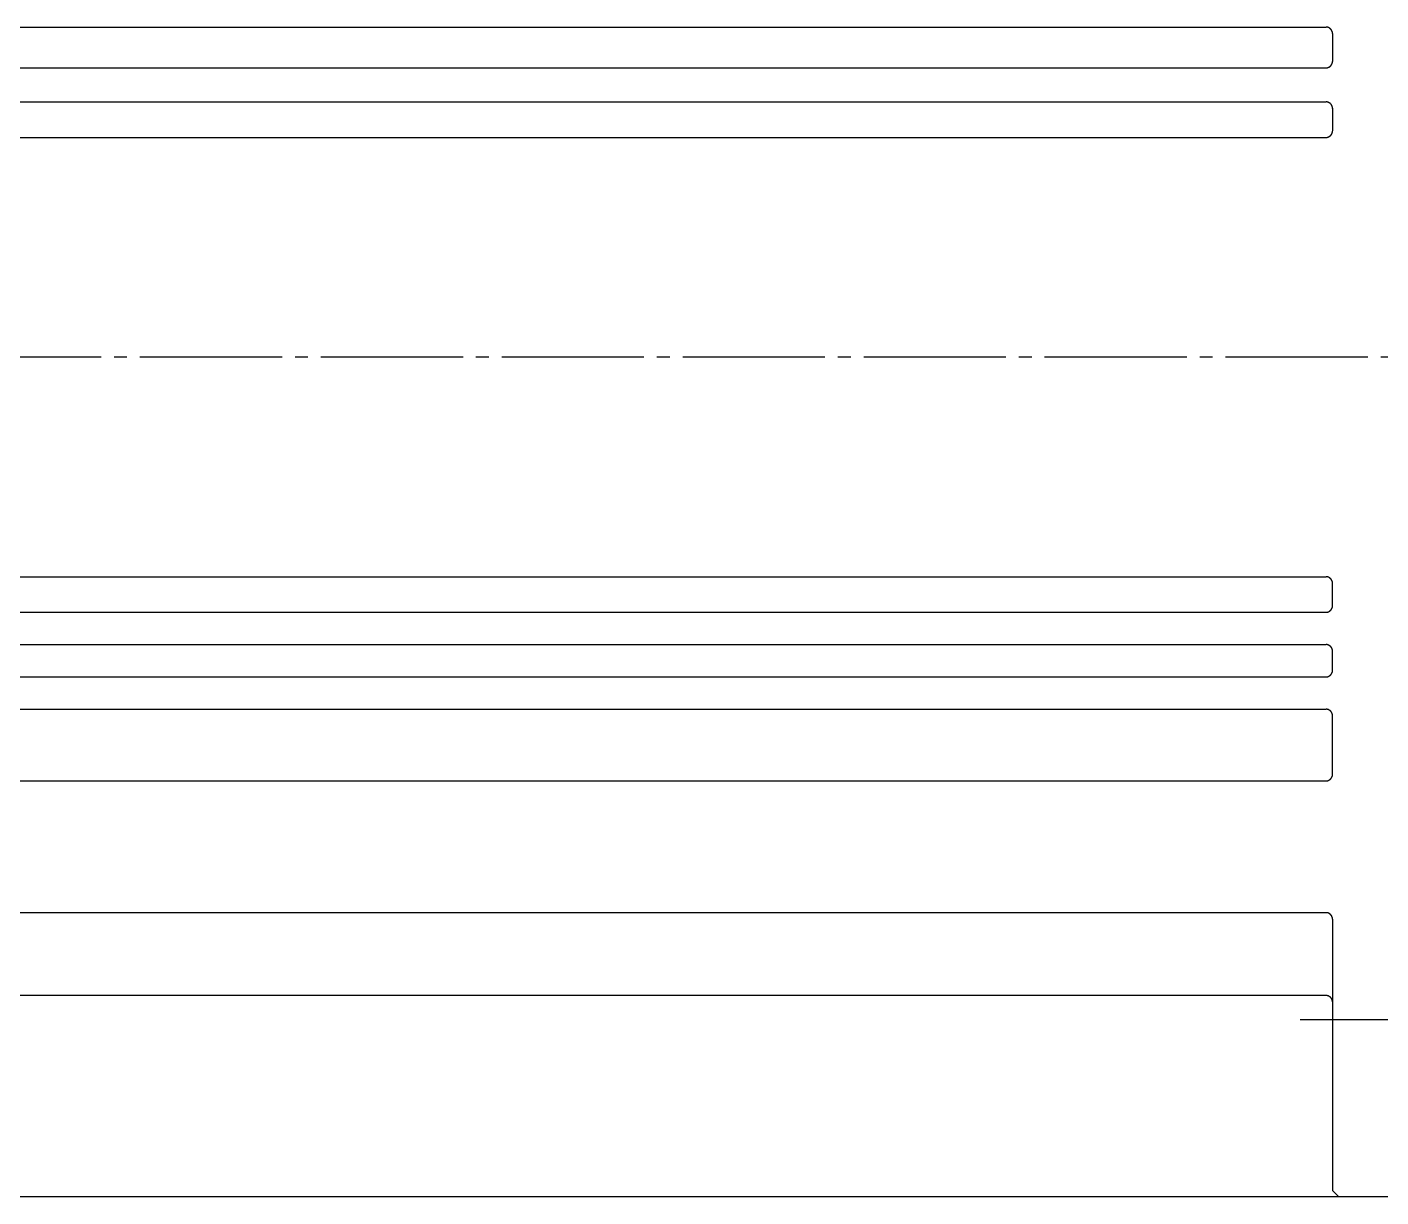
# Model space of a CAD drawing. Extents: x 0 to 661, y 0 to 384.
# Drawn here: x 261.4 to 366.1, y 198 to 288.6 of the extents above; entities that cross this region are included whole.
import ezdxf

# ---------------------------------------------------------------- set-up
doc = ezdxf.new("R2010")
doc.units = 0
doc.linetypes.add('DASH_CENTER', pattern=[14, 11, -1, 1, -1])
doc.layers.get('0').update_dxf_attribs({"linetype": 'CONTINUOUS'})

msp = doc.modelspace()

# ---------------------------------------------------------------- linework, layer by layer
at = {"color": 7, "linetype": 'CONTINUOUS'}
for p, q in [((227.39, 288.56), (361.89, 288.56)), ((362.39, 288.06), (362.39, 285.9)), ((227.39, 285.4), (361.89, 285.4)), ((227.39, 282.77), (361.89, 282.77)), ((362.39, 282.27), (362.39, 280.52)), ((227.39, 280.02), (361.89, 280.02)), ((227.39, 246.01), (357.39, 246.01)), ((357.39, 246.01), (361.89, 246.01)), ((362.39, 243.76), (362.39, 245.51)), ((227.39, 243.26), (357.39, 243.26)), ((357.39, 243.26), (361.89, 243.26)), ((227.39, 240.76), (357.39, 240.76)), ((357.39, 240.76), (361.89, 240.76)), ((362.39, 238.76), (362.39, 240.26)), ((227.39, 238.26), (357.39, 238.26)), ((357.39, 238.26), (361.89, 238.26)), ((227.39, 235.76), (357.39, 235.76)), ((357.39, 235.76), (361.89, 235.76)), ((362.39, 230.71), (362.39, 235.26)), ((227.39, 230.21), (357.39, 230.21)), ((357.39, 230.21), (361.89, 230.21)), ((227.39, 220.02), (361.89, 220.02)), ((362.39, 219.52), (362.39, 198.52)), ((361.89, 213.61), (227.39, 213.61)), ((362.89, 198.02), (229.39, 198.02)), ((362.39, 198.52), (362.89, 198.02)), ((373.89, 198.02), (362.89, 198.02))]:
    msp.add_line(p, q, dxfattribs=at)
at = {"color": 1, "linetype": 'DASH_CENTER'}
for p, q in [((449.12, 263.02), (177.69, 263.01)), ((359.89, 211.75), (376.89, 211.75))]:
    msp.add_line(p, q, dxfattribs=at)
at = {"color": 7, "linetype": 'CONTINUOUS'}
for points in [[(362.39, 288.06, 0), (362.39, 288.06, 0), (362.39, 288.07, 0), (362.39, 288.07, 0), (362.39, 288.08, 0), (362.39, 288.09, 0), (362.39, 288.09, 0), (362.39, 288.1, 0), (362.39, 288.1, 0), (362.39, 288.11, 0), (362.38, 288.12, 0), (362.38, 288.12, 0), (362.38, 288.13, 0), (362.38, 288.13, 0), (362.38, 288.14, 0), (362.38, 288.15, 0), (362.38, 288.15, 0), (362.38, 288.16, 0), (362.38, 288.17, 0), (362.38, 288.17, 0), (362.37, 288.18, 0), (362.37, 288.18, 0), (362.37, 288.19, 0), (362.37, 288.19, 0), (362.37, 288.2, 0), (362.37, 288.21, 0), (362.36, 288.21, 0), (362.36, 288.22, 0), (362.36, 288.22, 0), (362.36, 288.23, 0), (362.36, 288.24, 0), (362.35, 288.24, 0), (362.35, 288.25, 0), (362.35, 288.25, 0), (362.35, 288.26, 0), (362.34, 288.26, 0), (362.34, 288.27, 0), (362.34, 288.27, 0), (362.34, 288.28, 0), (362.33, 288.29, 0), (362.33, 288.29, 0), (362.33, 288.3, 0), (362.32, 288.3, 0), (362.32, 288.31, 0), (362.32, 288.31, 0), (362.31, 288.32, 0), (362.31, 288.32, 0), (362.31, 288.33, 0), (362.31, 288.33, 0), (362.3, 288.34, 0), (362.3, 288.34, 0), (362.29, 288.35, 0), (362.29, 288.35, 0), (362.29, 288.36, 0), (362.28, 288.36, 0), (362.28, 288.37, 0), (362.27, 288.37, 0), (362.27, 288.38, 0), (362.27, 288.38, 0), (362.26, 288.39, 0), (362.26, 288.39, 0), (362.25, 288.39, 0), (362.25, 288.4, 0), (362.25, 288.4, 0), (362.24, 288.41, 0), (362.24, 288.41, 0), (362.23, 288.42, 0), (362.23, 288.42, 0), (362.23, 288.43, 0), (362.22, 288.43, 0), (362.22, 288.43, 0), (362.21, 288.44, 0), (362.21, 288.44, 0), (362.2, 288.44, 0), (362.2, 288.45, 0), (362.19, 288.45, 0), (362.19, 288.46, 0), (362.18, 288.46, 0), (362.18, 288.46, 0), (362.17, 288.47, 0), (362.17, 288.47, 0), (362.16, 288.47, 0), (362.16, 288.48, 0), (362.15, 288.48, 0), (362.15, 288.48, 0), (362.14, 288.49, 0), (362.13, 288.49, 0), (362.13, 288.49, 0), (362.12, 288.5, 0), (362.12, 288.5, 0), (362.11, 288.5, 0), (362.11, 288.5, 0), (362.1, 288.51, 0), (362.1, 288.51, 0), (362.09, 288.51, 0), (362.09, 288.51, 0), (362.08, 288.52, 0), (362.07, 288.52, 0), (362.07, 288.52, 0), (362.06, 288.52, 0), (362.06, 288.53, 0), (362.05, 288.53, 0), (362.05, 288.53, 0), (362.04, 288.53, 0), (362.03, 288.53, 0), (362.03, 288.54, 0), (362.02, 288.54, 0), (362.02, 288.54, 0), (362.01, 288.54, 0), (362, 288.54, 0), (362, 288.54, 0), (361.99, 288.54, 0), (361.99, 288.55, 0), (361.98, 288.55, 0), (361.97, 288.55, 0), (361.97, 288.55, 0), (361.96, 288.55, 0), (361.96, 288.55, 0), (361.95, 288.55, 0), (361.94, 288.55, 0), (361.94, 288.55, 0), (361.93, 288.55, 0), (361.93, 288.55, 0), (361.92, 288.55, 0), (361.91, 288.55, 0), (361.91, 288.56, 0), (361.9, 288.56, 0), (361.89, 288.56, 0), (361.89, 288.56, 0)], [(361.89, 285.4, 0), (361.89, 285.4, 0), (361.9, 285.4, 0), (361.91, 285.4, 0), (361.91, 285.4, 0), (361.92, 285.4, 0), (361.93, 285.4, 0), (361.93, 285.4, 0), (361.94, 285.4, 0), (361.94, 285.4, 0), (361.95, 285.4, 0), (361.96, 285.4, 0), (361.96, 285.4, 0), (361.97, 285.41, 0), (361.97, 285.41, 0), (361.98, 285.41, 0), (361.99, 285.41, 0), (361.99, 285.41, 0), (362, 285.41, 0), (362, 285.41, 0), (362.01, 285.41, 0), (362.02, 285.42, 0), (362.02, 285.42, 0), (362.03, 285.42, 0), (362.03, 285.42, 0), (362.04, 285.42, 0), (362.05, 285.43, 0), (362.05, 285.43, 0), (362.06, 285.43, 0), (362.06, 285.43, 0), (362.07, 285.43, 0), (362.07, 285.44, 0), (362.08, 285.44, 0), (362.09, 285.44, 0), (362.09, 285.44, 0), (362.1, 285.44, 0), (362.1, 285.45, 0), (362.11, 285.45, 0), (362.11, 285.45, 0), (362.12, 285.45, 0), (362.12, 285.46, 0), (362.13, 285.46, 0), (362.13, 285.46, 0), (362.14, 285.47, 0), (362.15, 285.47, 0), (362.15, 285.47, 0), (362.16, 285.48, 0), (362.16, 285.48, 0), (362.17, 285.48, 0), (362.17, 285.49, 0), (362.18, 285.49, 0), (362.18, 285.49, 0), (362.19, 285.5, 0), (362.19, 285.5, 0), (362.2, 285.5, 0), (362.2, 285.51, 0), (362.21, 285.51, 0), (362.21, 285.52, 0), (362.22, 285.52, 0), (362.22, 285.52, 0), (362.23, 285.53, 0), (362.23, 285.53, 0), (362.23, 285.54, 0), (362.24, 285.54, 0), (362.24, 285.55, 0), (362.25, 285.55, 0), (362.25, 285.56, 0), (362.25, 285.56, 0), (362.26, 285.56, 0), (362.26, 285.57, 0), (362.27, 285.57, 0), (362.27, 285.58, 0), (362.27, 285.58, 0), (362.28, 285.59, 0), (362.28, 285.59, 0), (362.29, 285.6, 0), (362.29, 285.6, 0), (362.29, 285.61, 0), (362.3, 285.61, 0), (362.3, 285.62, 0), (362.31, 285.62, 0), (362.31, 285.63, 0), (362.31, 285.63, 0), (362.31, 285.64, 0), (362.32, 285.64, 0), (362.32, 285.65, 0), (362.32, 285.65, 0), (362.33, 285.66, 0), (362.33, 285.66, 0), (362.33, 285.67, 0), (362.34, 285.68, 0), (362.34, 285.68, 0), (362.34, 285.69, 0), (362.34, 285.69, 0), (362.35, 285.7, 0), (362.35, 285.7, 0), (362.35, 285.71, 0), (362.35, 285.71, 0), (362.36, 285.72, 0), (362.36, 285.73, 0), (362.36, 285.73, 0), (362.36, 285.74, 0), (362.36, 285.74, 0), (362.37, 285.75, 0), (362.37, 285.75, 0), (362.37, 285.76, 0), (362.37, 285.77, 0), (362.37, 285.77, 0), (362.37, 285.78, 0), (362.38, 285.78, 0), (362.38, 285.79, 0), (362.38, 285.8, 0), (362.38, 285.8, 0), (362.38, 285.81, 0), (362.38, 285.81, 0), (362.38, 285.82, 0), (362.38, 285.83, 0), (362.38, 285.83, 0), (362.38, 285.84, 0), (362.39, 285.84, 0), (362.39, 285.85, 0), (362.39, 285.86, 0), (362.39, 285.86, 0), (362.39, 285.87, 0), (362.39, 285.88, 0), (362.39, 285.88, 0), (362.39, 285.89, 0), (362.39, 285.89, 0), (362.39, 285.9, 0)], [(362.39, 282.26, 0), (362.39, 282.27, 0), (362.39, 282.28, 0), (362.39, 282.28, 0), (362.39, 282.29, 0), (362.39, 282.3, 0), (362.39, 282.3, 0), (362.39, 282.31, 0), (362.39, 282.31, 0), (362.39, 282.32, 0), (362.38, 282.33, 0), (362.38, 282.33, 0), (362.38, 282.34, 0), (362.38, 282.35, 0), (362.38, 282.35, 0), (362.38, 282.36, 0), (362.38, 282.36, 0), (362.38, 282.37, 0), (362.38, 282.38, 0), (362.38, 282.38, 0), (362.37, 282.39, 0), (362.37, 282.39, 0), (362.37, 282.4, 0), (362.37, 282.4, 0), (362.37, 282.41, 0), (362.37, 282.42, 0), (362.36, 282.42, 0), (362.36, 282.43, 0), (362.36, 282.43, 0), (362.36, 282.44, 0), (362.36, 282.44, 0), (362.35, 282.45, 0), (362.35, 282.46, 0), (362.35, 282.46, 0), (362.35, 282.47, 0), (362.34, 282.47, 0), (362.34, 282.48, 0), (362.34, 282.48, 0), (362.34, 282.49, 0), (362.33, 282.5, 0), (362.33, 282.5, 0), (362.33, 282.51, 0), (362.32, 282.51, 0), (362.32, 282.52, 0), (362.32, 282.52, 0), (362.31, 282.53, 0), (362.31, 282.53, 0), (362.31, 282.54, 0), (362.31, 282.54, 0), (362.3, 282.55, 0), (362.3, 282.55, 0), (362.29, 282.56, 0), (362.29, 282.56, 0), (362.29, 282.57, 0), (362.28, 282.57, 0), (362.28, 282.58, 0), (362.27, 282.58, 0), (362.27, 282.59, 0), (362.27, 282.59, 0), (362.26, 282.6, 0), (362.26, 282.6, 0), (362.25, 282.61, 0), (362.25, 282.61, 0), (362.25, 282.61, 0), (362.24, 282.62, 0), (362.24, 282.62, 0), (362.23, 282.63, 0), (362.23, 282.63, 0), (362.23, 282.64, 0), (362.22, 282.64, 0), (362.22, 282.64, 0), (362.21, 282.65, 0), (362.21, 282.65, 0), (362.2, 282.66, 0), (362.2, 282.66, 0), (362.19, 282.66, 0), (362.19, 282.67, 0), (362.18, 282.67, 0), (362.18, 282.67, 0), (362.17, 282.68, 0), (362.17, 282.68, 0), (362.16, 282.68, 0), (362.16, 282.69, 0), (362.15, 282.69, 0), (362.15, 282.69, 0), (362.14, 282.7, 0), (362.13, 282.7, 0), (362.13, 282.7, 0), (362.12, 282.71, 0), (362.12, 282.71, 0), (362.11, 282.71, 0), (362.11, 282.71, 0), (362.1, 282.72, 0), (362.1, 282.72, 0), (362.09, 282.72, 0), (362.09, 282.73, 0), (362.08, 282.73, 0), (362.07, 282.73, 0), (362.07, 282.73, 0), (362.06, 282.73, 0), (362.06, 282.74, 0), (362.05, 282.74, 0), (362.05, 282.74, 0), (362.04, 282.74, 0), (362.03, 282.74, 0), (362.03, 282.75, 0), (362.02, 282.75, 0), (362.02, 282.75, 0), (362.01, 282.75, 0), (362, 282.75, 0), (362, 282.75, 0), (361.99, 282.75, 0), (361.99, 282.76, 0), (361.98, 282.76, 0), (361.97, 282.76, 0), (361.97, 282.76, 0), (361.96, 282.76, 0), (361.96, 282.76, 0), (361.95, 282.76, 0), (361.94, 282.76, 0), (361.94, 282.76, 0), (361.93, 282.76, 0), (361.93, 282.76, 0), (361.92, 282.76, 0), (361.91, 282.76, 0), (361.91, 282.76, 0), (361.9, 282.76, 0), (361.89, 282.76, 0), (361.89, 282.76, 0)], [(361.89, 280.01, 0), (361.89, 280.01, 0), (361.9, 280.01, 0), (361.91, 280.01, 0), (361.91, 280.02, 0), (361.92, 280.02, 0), (361.93, 280.02, 0), (361.93, 280.02, 0), (361.94, 280.02, 0), (361.94, 280.02, 0), (361.95, 280.02, 0), (361.96, 280.02, 0), (361.96, 280.02, 0), (361.97, 280.02, 0), (361.97, 280.02, 0), (361.98, 280.02, 0), (361.99, 280.02, 0), (361.99, 280.03, 0), (362, 280.03, 0), (362, 280.03, 0), (362.01, 280.03, 0), (362.02, 280.03, 0), (362.02, 280.03, 0), (362.03, 280.04, 0), (362.03, 280.04, 0), (362.04, 280.04, 0), (362.05, 280.04, 0), (362.05, 280.04, 0), (362.06, 280.04, 0), (362.06, 280.05, 0), (362.07, 280.05, 0), (362.07, 280.05, 0), (362.08, 280.05, 0), (362.09, 280.06, 0), (362.09, 280.06, 0), (362.1, 280.06, 0), (362.1, 280.06, 0), (362.11, 280.07, 0), (362.11, 280.07, 0), (362.12, 280.07, 0), (362.12, 280.07, 0), (362.13, 280.08, 0), (362.13, 280.08, 0), (362.14, 280.08, 0), (362.15, 280.09, 0), (362.15, 280.09, 0), (362.16, 280.09, 0), (362.16, 280.1, 0), (362.17, 280.1, 0), (362.17, 280.1, 0), (362.18, 280.11, 0), (362.18, 280.11, 0), (362.19, 280.11, 0), (362.19, 280.12, 0), (362.2, 280.12, 0), (362.2, 280.12, 0), (362.21, 280.13, 0), (362.21, 280.13, 0), (362.22, 280.14, 0), (362.22, 280.14, 0), (362.23, 280.14, 0), (362.23, 280.15, 0), (362.23, 280.15, 0), (362.24, 280.16, 0), (362.24, 280.16, 0), (362.25, 280.17, 0), (362.25, 280.17, 0), (362.25, 280.18, 0), (362.26, 280.18, 0), (362.26, 280.18, 0), (362.27, 280.19, 0), (362.27, 280.19, 0), (362.27, 280.2, 0), (362.28, 280.2, 0), (362.28, 280.21, 0), (362.29, 280.21, 0), (362.29, 280.22, 0), (362.29, 280.22, 0), (362.3, 280.23, 0), (362.3, 280.23, 0), (362.31, 280.24, 0), (362.31, 280.24, 0), (362.31, 280.25, 0), (362.31, 280.25, 0), (362.32, 280.26, 0), (362.32, 280.26, 0), (362.32, 280.27, 0), (362.33, 280.27, 0), (362.33, 280.28, 0), (362.33, 280.29, 0), (362.34, 280.29, 0), (362.34, 280.3, 0), (362.34, 280.3, 0), (362.34, 280.31, 0), (362.35, 280.31, 0), (362.35, 280.32, 0), (362.35, 280.32, 0), (362.35, 280.33, 0), (362.36, 280.33, 0), (362.36, 280.34, 0), (362.36, 280.35, 0), (362.36, 280.35, 0), (362.36, 280.36, 0), (362.37, 280.36, 0), (362.37, 280.37, 0), (362.37, 280.38, 0), (362.37, 280.38, 0), (362.37, 280.39, 0), (362.37, 280.39, 0), (362.38, 280.4, 0), (362.38, 280.41, 0), (362.38, 280.41, 0), (362.38, 280.42, 0), (362.38, 280.42, 0), (362.38, 280.43, 0), (362.38, 280.44, 0), (362.38, 280.44, 0), (362.38, 280.45, 0), (362.38, 280.45, 0), (362.39, 280.46, 0), (362.39, 280.47, 0), (362.39, 280.47, 0), (362.39, 280.48, 0), (362.39, 280.48, 0), (362.39, 280.49, 0), (362.39, 280.5, 0), (362.39, 280.5, 0), (362.39, 280.51, 0), (362.39, 280.51, 0)], [(362.39, 245.51, 0), (362.39, 245.52, 0), (362.39, 245.53, 0), (362.39, 245.53, 0), (362.39, 245.54, 0), (362.39, 245.55, 0), (362.39, 245.55, 0), (362.39, 245.56, 0), (362.39, 245.56, 0), (362.39, 245.57, 0), (362.38, 245.58, 0), (362.38, 245.58, 0), (362.38, 245.59, 0), (362.38, 245.59, 0), (362.38, 245.6, 0), (362.38, 245.61, 0), (362.38, 245.61, 0), (362.38, 245.62, 0), (362.38, 245.62, 0), (362.38, 245.63, 0), (362.37, 245.64, 0), (362.37, 245.64, 0), (362.37, 245.65, 0), (362.37, 245.65, 0), (362.37, 245.66, 0), (362.37, 245.67, 0), (362.36, 245.67, 0), (362.36, 245.68, 0), (362.36, 245.68, 0), (362.36, 245.69, 0), (362.36, 245.69, 0), (362.35, 245.7, 0), (362.35, 245.71, 0), (362.35, 245.71, 0), (362.35, 245.72, 0), (362.34, 245.72, 0), (362.34, 245.73, 0), (362.34, 245.73, 0), (362.34, 245.74, 0), (362.33, 245.75, 0), (362.33, 245.75, 0), (362.33, 245.76, 0), (362.32, 245.76, 0), (362.32, 245.77, 0), (362.32, 245.77, 0), (362.31, 245.78, 0), (362.31, 245.78, 0), (362.31, 245.79, 0), (362.31, 245.79, 0), (362.3, 245.8, 0), (362.3, 245.8, 0), (362.29, 245.81, 0), (362.29, 245.81, 0), (362.29, 245.82, 0), (362.28, 245.82, 0), (362.28, 245.83, 0), (362.27, 245.83, 0), (362.27, 245.84, 0), (362.27, 245.84, 0), (362.26, 245.85, 0), (362.26, 245.85, 0), (362.25, 245.85, 0), (362.25, 245.86, 0), (362.25, 245.86, 0), (362.24, 245.87, 0), (362.24, 245.87, 0), (362.23, 245.88, 0), (362.23, 245.88, 0), (362.23, 245.88, 0), (362.22, 245.89, 0), (362.22, 245.89, 0), (362.21, 245.9, 0), (362.21, 245.9, 0), (362.2, 245.91, 0), (362.2, 245.91, 0), (362.19, 245.91, 0), (362.19, 245.92, 0), (362.18, 245.92, 0), (362.18, 245.92, 0), (362.17, 245.93, 0), (362.17, 245.93, 0), (362.16, 245.93, 0), (362.16, 245.94, 0), (362.15, 245.94, 0), (362.15, 245.94, 0), (362.14, 245.95, 0), (362.13, 245.95, 0), (362.13, 245.95, 0), (362.12, 245.96, 0), (362.12, 245.96, 0), (362.11, 245.96, 0), (362.11, 245.96, 0), (362.1, 245.97, 0), (362.1, 245.97, 0), (362.09, 245.97, 0), (362.09, 245.97, 0), (362.08, 245.98, 0), (362.07, 245.98, 0), (362.07, 245.98, 0), (362.06, 245.98, 0), (362.06, 245.99, 0), (362.05, 245.99, 0), (362.05, 245.99, 0), (362.04, 245.99, 0), (362.03, 245.99, 0), (362.03, 246, 0), (362.02, 246, 0), (362.02, 246, 0), (362.01, 246, 0), (362, 246, 0), (362, 246, 0), (361.99, 246, 0), (361.99, 246, 0), (361.98, 246.01, 0), (361.97, 246.01, 0), (361.97, 246.01, 0), (361.96, 246.01, 0), (361.96, 246.01, 0), (361.95, 246.01, 0), (361.94, 246.01, 0), (361.94, 246.01, 0), (361.93, 246.01, 0), (361.93, 246.01, 0), (361.92, 246.01, 0), (361.91, 246.01, 0), (361.91, 246.01, 0), (361.9, 246.01, 0), (361.89, 246.01, 0), (361.89, 246.01, 0)], [(361.89, 243.26, 0), (361.89, 243.26, 0), (361.9, 243.26, 0), (361.91, 243.26, 0), (361.91, 243.27, 0), (361.92, 243.27, 0), (361.93, 243.27, 0), (361.93, 243.27, 0), (361.94, 243.27, 0), (361.94, 243.27, 0), (361.95, 243.27, 0), (361.96, 243.27, 0), (361.96, 243.27, 0), (361.97, 243.27, 0), (361.97, 243.27, 0), (361.98, 243.27, 0), (361.99, 243.28, 0), (361.99, 243.28, 0), (362, 243.28, 0), (362, 243.28, 0), (362.01, 243.28, 0), (362.02, 243.28, 0), (362.02, 243.28, 0), (362.03, 243.28, 0), (362.03, 243.29, 0), (362.04, 243.29, 0), (362.05, 243.29, 0), (362.05, 243.29, 0), (362.06, 243.29, 0), (362.06, 243.3, 0), (362.07, 243.3, 0), (362.07, 243.3, 0), (362.08, 243.3, 0), (362.09, 243.31, 0), (362.09, 243.31, 0), (362.1, 243.31, 0), (362.1, 243.31, 0), (362.11, 243.32, 0), (362.11, 243.32, 0), (362.12, 243.32, 0), (362.12, 243.32, 0), (362.13, 243.33, 0), (362.13, 243.33, 0), (362.14, 243.33, 0), (362.15, 243.34, 0), (362.15, 243.34, 0), (362.16, 243.34, 0), (362.16, 243.35, 0), (362.17, 243.35, 0), (362.17, 243.35, 0), (362.18, 243.36, 0), (362.18, 243.36, 0), (362.19, 243.36, 0), (362.19, 243.37, 0), (362.2, 243.37, 0), (362.2, 243.38, 0), (362.21, 243.38, 0), (362.21, 243.38, 0), (362.22, 243.39, 0), (362.22, 243.39, 0), (362.23, 243.4, 0), (362.23, 243.4, 0), (362.23, 243.4, 0), (362.24, 243.41, 0), (362.24, 243.41, 0), (362.25, 243.42, 0), (362.25, 243.42, 0), (362.25, 243.43, 0), (362.26, 243.43, 0), (362.26, 243.43, 0), (362.27, 243.44, 0), (362.27, 243.44, 0), (362.27, 243.45, 0), (362.28, 243.45, 0), (362.28, 243.46, 0), (362.29, 243.46, 0), (362.29, 243.47, 0), (362.29, 243.47, 0), (362.3, 243.48, 0), (362.3, 243.48, 0), (362.31, 243.49, 0), (362.31, 243.49, 0), (362.31, 243.5, 0), (362.31, 243.5, 0), (362.32, 243.51, 0), (362.32, 243.51, 0), (362.32, 243.52, 0), (362.33, 243.52, 0), (362.33, 243.53, 0), (362.33, 243.53, 0), (362.34, 243.54, 0), (362.34, 243.55, 0), (362.34, 243.55, 0), (362.34, 243.56, 0), (362.35, 243.56, 0), (362.35, 243.57, 0), (362.35, 243.57, 0), (362.35, 243.58, 0), (362.36, 243.59, 0), (362.36, 243.59, 0), (362.36, 243.6, 0), (362.36, 243.6, 0), (362.36, 243.61, 0), (362.37, 243.61, 0), (362.37, 243.62, 0), (362.37, 243.63, 0), (362.37, 243.63, 0), (362.37, 243.64, 0), (362.37, 243.64, 0), (362.38, 243.65, 0), (362.38, 243.66, 0), (362.38, 243.66, 0), (362.38, 243.67, 0), (362.38, 243.67, 0), (362.38, 243.68, 0), (362.38, 243.69, 0), (362.38, 243.69, 0), (362.38, 243.7, 0), (362.38, 243.7, 0), (362.39, 243.71, 0), (362.39, 243.72, 0), (362.39, 243.72, 0), (362.39, 243.73, 0), (362.39, 243.73, 0), (362.39, 243.74, 0), (362.39, 243.75, 0), (362.39, 243.75, 0), (362.39, 243.76, 0), (362.39, 243.76, 0)], [(362.39, 240.26, 0), (362.39, 240.27, 0), (362.39, 240.28, 0), (362.39, 240.28, 0), (362.39, 240.29, 0), (362.39, 240.3, 0), (362.39, 240.3, 0), (362.39, 240.31, 0), (362.39, 240.31, 0), (362.39, 240.32, 0), (362.38, 240.33, 0), (362.38, 240.33, 0), (362.38, 240.34, 0), (362.38, 240.34, 0), (362.38, 240.35, 0), (362.38, 240.36, 0), (362.38, 240.36, 0), (362.38, 240.37, 0), (362.38, 240.38, 0), (362.38, 240.38, 0), (362.37, 240.39, 0), (362.37, 240.39, 0), (362.37, 240.4, 0), (362.37, 240.4, 0), (362.37, 240.41, 0), (362.37, 240.42, 0), (362.36, 240.42, 0), (362.36, 240.43, 0), (362.36, 240.43, 0), (362.36, 240.44, 0), (362.36, 240.44, 0), (362.35, 240.45, 0), (362.35, 240.46, 0), (362.35, 240.46, 0), (362.35, 240.47, 0), (362.34, 240.47, 0), (362.34, 240.48, 0), (362.34, 240.48, 0), (362.34, 240.49, 0), (362.33, 240.5, 0), (362.33, 240.5, 0), (362.33, 240.51, 0), (362.32, 240.51, 0), (362.32, 240.52, 0), (362.32, 240.52, 0), (362.31, 240.53, 0), (362.31, 240.53, 0), (362.31, 240.54, 0), (362.31, 240.54, 0), (362.3, 240.55, 0), (362.3, 240.55, 0), (362.29, 240.56, 0), (362.29, 240.56, 0), (362.29, 240.57, 0), (362.28, 240.57, 0), (362.28, 240.58, 0), (362.27, 240.58, 0), (362.27, 240.59, 0), (362.27, 240.59, 0), (362.26, 240.6, 0), (362.26, 240.6, 0), (362.25, 240.6, 0), (362.25, 240.61, 0), (362.25, 240.61, 0), (362.24, 240.62, 0), (362.24, 240.62, 0), (362.23, 240.63, 0), (362.23, 240.63, 0), (362.23, 240.63, 0), (362.22, 240.64, 0), (362.22, 240.64, 0), (362.21, 240.65, 0), (362.21, 240.65, 0), (362.2, 240.66, 0), (362.2, 240.66, 0), (362.19, 240.66, 0), (362.19, 240.67, 0), (362.18, 240.67, 0), (362.18, 240.67, 0), (362.17, 240.68, 0), (362.17, 240.68, 0), (362.16, 240.68, 0), (362.16, 240.69, 0), (362.15, 240.69, 0), (362.15, 240.69, 0), (362.14, 240.7, 0), (362.13, 240.7, 0), (362.13, 240.7, 0), (362.12, 240.71, 0), (362.12, 240.71, 0), (362.11, 240.71, 0), (362.11, 240.71, 0), (362.1, 240.72, 0), (362.1, 240.72, 0), (362.09, 240.72, 0), (362.09, 240.72, 0), (362.08, 240.73, 0), (362.07, 240.73, 0), (362.07, 240.73, 0), (362.06, 240.73, 0), (362.06, 240.74, 0), (362.05, 240.74, 0), (362.05, 240.74, 0), (362.04, 240.74, 0), (362.03, 240.74, 0), (362.03, 240.75, 0), (362.02, 240.75, 0), (362.02, 240.75, 0), (362.01, 240.75, 0), (362, 240.75, 0), (362, 240.75, 0), (361.99, 240.75, 0), (361.99, 240.75, 0), (361.98, 240.76, 0), (361.97, 240.76, 0), (361.97, 240.76, 0), (361.96, 240.76, 0), (361.96, 240.76, 0), (361.95, 240.76, 0), (361.94, 240.76, 0), (361.94, 240.76, 0), (361.93, 240.76, 0), (361.93, 240.76, 0), (361.92, 240.76, 0), (361.91, 240.76, 0), (361.91, 240.76, 0), (361.9, 240.76, 0), (361.89, 240.76, 0), (361.89, 240.76, 0)], [(361.89, 238.26, 0), (361.89, 238.26, 0), (361.9, 238.26, 0), (361.91, 238.26, 0), (361.91, 238.27, 0), (361.92, 238.27, 0), (361.93, 238.27, 0), (361.93, 238.27, 0), (361.94, 238.27, 0), (361.94, 238.27, 0), (361.95, 238.27, 0), (361.96, 238.27, 0), (361.96, 238.27, 0), (361.97, 238.27, 0), (361.97, 238.27, 0), (361.98, 238.27, 0), (361.99, 238.28, 0), (361.99, 238.28, 0), (362, 238.28, 0), (362, 238.28, 0), (362.01, 238.28, 0), (362.02, 238.28, 0), (362.02, 238.28, 0), (362.03, 238.28, 0), (362.03, 238.29, 0), (362.04, 238.29, 0), (362.05, 238.29, 0), (362.05, 238.29, 0), (362.06, 238.29, 0), (362.06, 238.3, 0), (362.07, 238.3, 0), (362.07, 238.3, 0), (362.08, 238.3, 0), (362.09, 238.31, 0), (362.09, 238.31, 0), (362.1, 238.31, 0), (362.1, 238.31, 0), (362.11, 238.32, 0), (362.11, 238.32, 0), (362.12, 238.32, 0), (362.12, 238.32, 0), (362.13, 238.33, 0), (362.13, 238.33, 0), (362.14, 238.33, 0), (362.15, 238.34, 0), (362.15, 238.34, 0), (362.16, 238.34, 0), (362.16, 238.35, 0), (362.17, 238.35, 0), (362.17, 238.35, 0), (362.18, 238.36, 0), (362.18, 238.36, 0), (362.19, 238.36, 0), (362.19, 238.37, 0), (362.2, 238.37, 0), (362.2, 238.38, 0), (362.21, 238.38, 0), (362.21, 238.38, 0), (362.22, 238.39, 0), (362.22, 238.39, 0), (362.23, 238.4, 0), (362.23, 238.4, 0), (362.23, 238.4, 0), (362.24, 238.41, 0), (362.24, 238.41, 0), (362.25, 238.42, 0), (362.25, 238.42, 0), (362.25, 238.43, 0), (362.26, 238.43, 0), (362.26, 238.43, 0), (362.27, 238.44, 0), (362.27, 238.44, 0), (362.27, 238.45, 0), (362.28, 238.45, 0), (362.28, 238.46, 0), (362.29, 238.46, 0), (362.29, 238.47, 0), (362.29, 238.47, 0), (362.3, 238.48, 0), (362.3, 238.48, 0), (362.31, 238.49, 0), (362.31, 238.49, 0), (362.31, 238.5, 0), (362.31, 238.5, 0), (362.32, 238.51, 0), (362.32, 238.51, 0), (362.32, 238.52, 0), (362.33, 238.52, 0), (362.33, 238.53, 0), (362.33, 238.53, 0), (362.34, 238.54, 0), (362.34, 238.55, 0), (362.34, 238.55, 0), (362.34, 238.56, 0), (362.35, 238.56, 0), (362.35, 238.57, 0), (362.35, 238.57, 0), (362.35, 238.58, 0), (362.36, 238.59, 0), (362.36, 238.59, 0), (362.36, 238.6, 0), (362.36, 238.6, 0), (362.36, 238.61, 0), (362.37, 238.61, 0), (362.37, 238.62, 0), (362.37, 238.63, 0), (362.37, 238.63, 0), (362.37, 238.64, 0), (362.37, 238.64, 0), (362.38, 238.65, 0), (362.38, 238.66, 0), (362.38, 238.66, 0), (362.38, 238.67, 0), (362.38, 238.67, 0), (362.38, 238.68, 0), (362.38, 238.69, 0), (362.38, 238.69, 0), (362.38, 238.7, 0), (362.38, 238.7, 0), (362.39, 238.71, 0), (362.39, 238.72, 0), (362.39, 238.72, 0), (362.39, 238.73, 0), (362.39, 238.73, 0), (362.39, 238.74, 0), (362.39, 238.75, 0), (362.39, 238.75, 0), (362.39, 238.76, 0), (362.39, 238.76, 0)], [(362.39, 235.26, 0), (362.39, 235.27, 0), (362.39, 235.28, 0), (362.39, 235.28, 0), (362.39, 235.29, 0), (362.39, 235.3, 0), (362.39, 235.3, 0), (362.39, 235.31, 0), (362.39, 235.31, 0), (362.39, 235.32, 0), (362.38, 235.33, 0), (362.38, 235.33, 0), (362.38, 235.34, 0), (362.38, 235.34, 0), (362.38, 235.35, 0), (362.38, 235.36, 0), (362.38, 235.36, 0), (362.38, 235.37, 0), (362.38, 235.38, 0), (362.38, 235.38, 0), (362.37, 235.39, 0), (362.37, 235.39, 0), (362.37, 235.4, 0), (362.37, 235.4, 0), (362.37, 235.41, 0), (362.37, 235.42, 0), (362.36, 235.42, 0), (362.36, 235.43, 0), (362.36, 235.43, 0), (362.36, 235.44, 0), (362.36, 235.44, 0), (362.35, 235.45, 0), (362.35, 235.46, 0), (362.35, 235.46, 0), (362.35, 235.47, 0), (362.34, 235.47, 0), (362.34, 235.48, 0), (362.34, 235.48, 0), (362.34, 235.49, 0), (362.33, 235.5, 0), (362.33, 235.5, 0), (362.33, 235.51, 0), (362.32, 235.51, 0), (362.32, 235.52, 0), (362.32, 235.52, 0), (362.31, 235.53, 0), (362.31, 235.53, 0), (362.31, 235.54, 0), (362.31, 235.54, 0), (362.3, 235.55, 0), (362.3, 235.55, 0), (362.29, 235.56, 0), (362.29, 235.56, 0), (362.29, 235.57, 0), (362.28, 235.57, 0), (362.28, 235.58, 0), (362.27, 235.58, 0), (362.27, 235.59, 0), (362.27, 235.59, 0), (362.26, 235.6, 0), (362.26, 235.6, 0), (362.25, 235.6, 0), (362.25, 235.61, 0), (362.25, 235.61, 0), (362.24, 235.62, 0), (362.24, 235.62, 0), (362.23, 235.63, 0), (362.23, 235.63, 0), (362.23, 235.63, 0), (362.22, 235.64, 0), (362.22, 235.64, 0), (362.21, 235.65, 0), (362.21, 235.65, 0), (362.2, 235.66, 0), (362.2, 235.66, 0), (362.19, 235.66, 0), (362.19, 235.67, 0), (362.18, 235.67, 0), (362.18, 235.67, 0), (362.17, 235.68, 0), (362.17, 235.68, 0), (362.16, 235.68, 0), (362.16, 235.69, 0), (362.15, 235.69, 0), (362.15, 235.69, 0), (362.14, 235.7, 0), (362.13, 235.7, 0), (362.13, 235.7, 0), (362.12, 235.71, 0), (362.12, 235.71, 0), (362.11, 235.71, 0), (362.11, 235.71, 0), (362.1, 235.72, 0), (362.1, 235.72, 0), (362.09, 235.72, 0), (362.09, 235.72, 0), (362.08, 235.73, 0), (362.07, 235.73, 0), (362.07, 235.73, 0), (362.06, 235.73, 0), (362.06, 235.74, 0), (362.05, 235.74, 0), (362.05, 235.74, 0), (362.04, 235.74, 0), (362.03, 235.74, 0), (362.03, 235.75, 0), (362.02, 235.75, 0), (362.02, 235.75, 0), (362.01, 235.75, 0), (362, 235.75, 0), (362, 235.75, 0), (361.99, 235.75, 0), (361.99, 235.75, 0), (361.98, 235.76, 0), (361.97, 235.76, 0), (361.97, 235.76, 0), (361.96, 235.76, 0), (361.96, 235.76, 0), (361.95, 235.76, 0), (361.94, 235.76, 0), (361.94, 235.76, 0), (361.93, 235.76, 0), (361.93, 235.76, 0), (361.92, 235.76, 0), (361.91, 235.76, 0), (361.91, 235.76, 0), (361.9, 235.76, 0), (361.89, 235.76, 0), (361.89, 235.76, 0)], [(361.89, 230.21, 0), (361.89, 230.21, 0), (361.9, 230.21, 0), (361.91, 230.21, 0), (361.91, 230.22, 0), (361.92, 230.22, 0), (361.93, 230.22, 0), (361.93, 230.22, 0), (361.94, 230.22, 0), (361.94, 230.22, 0), (361.95, 230.22, 0), (361.96, 230.22, 0), (361.96, 230.22, 0), (361.97, 230.22, 0), (361.97, 230.22, 0), (361.98, 230.22, 0), (361.99, 230.22, 0), (361.99, 230.23, 0), (362, 230.23, 0), (362, 230.23, 0), (362.01, 230.23, 0), (362.02, 230.23, 0), (362.02, 230.23, 0), (362.03, 230.24, 0), (362.03, 230.24, 0), (362.04, 230.24, 0), (362.05, 230.24, 0), (362.05, 230.24, 0), (362.06, 230.24, 0), (362.06, 230.25, 0), (362.07, 230.25, 0), (362.07, 230.25, 0), (362.08, 230.25, 0), (362.09, 230.25, 0), (362.09, 230.26, 0), (362.1, 230.26, 0), (362.1, 230.26, 0), (362.11, 230.27, 0), (362.11, 230.27, 0), (362.12, 230.27, 0), (362.12, 230.27, 0), (362.13, 230.28, 0), (362.13, 230.28, 0), (362.14, 230.28, 0), (362.15, 230.29, 0), (362.15, 230.29, 0), (362.16, 230.29, 0), (362.16, 230.3, 0), (362.17, 230.3, 0), (362.17, 230.3, 0), (362.18, 230.31, 0), (362.18, 230.31, 0), (362.19, 230.31, 0), (362.19, 230.32, 0), (362.2, 230.32, 0), (362.2, 230.32, 0), (362.21, 230.33, 0), (362.21, 230.33, 0), (362.22, 230.34, 0), (362.22, 230.34, 0), (362.23, 230.34, 0), (362.23, 230.35, 0), (362.23, 230.35, 0), (362.24, 230.36, 0), (362.24, 230.36, 0), (362.25, 230.37, 0), (362.25, 230.37, 0), (362.25, 230.38, 0), (362.26, 230.38, 0), (362.26, 230.38, 0), (362.27, 230.39, 0), (362.27, 230.39, 0), (362.27, 230.4, 0), (362.28, 230.4, 0), (362.28, 230.41, 0), (362.29, 230.41, 0), (362.29, 230.42, 0), (362.29, 230.42, 0), (362.3, 230.43, 0), (362.3, 230.43, 0), (362.31, 230.44, 0), (362.31, 230.44, 0), (362.31, 230.45, 0), (362.31, 230.45, 0), (362.32, 230.46, 0), (362.32, 230.46, 0), (362.32, 230.47, 0), (362.33, 230.47, 0), (362.33, 230.48, 0), (362.33, 230.49, 0), (362.34, 230.49, 0), (362.34, 230.5, 0), (362.34, 230.5, 0), (362.34, 230.51, 0), (362.35, 230.51, 0), (362.35, 230.52, 0), (362.35, 230.52, 0), (362.35, 230.53, 0), (362.36, 230.53, 0), (362.36, 230.54, 0), (362.36, 230.55, 0), (362.36, 230.55, 0), (362.36, 230.56, 0), (362.37, 230.56, 0), (362.37, 230.57, 0), (362.37, 230.58, 0), (362.37, 230.58, 0), (362.37, 230.59, 0), (362.37, 230.59, 0), (362.38, 230.6, 0), (362.38, 230.6, 0), (362.38, 230.61, 0), (362.38, 230.62, 0), (362.38, 230.62, 0), (362.38, 230.63, 0), (362.38, 230.64, 0), (362.38, 230.64, 0), (362.38, 230.65, 0), (362.38, 230.65, 0), (362.39, 230.66, 0), (362.39, 230.67, 0), (362.39, 230.67, 0), (362.39, 230.68, 0), (362.39, 230.68, 0), (362.39, 230.69, 0), (362.39, 230.7, 0), (362.39, 230.7, 0), (362.39, 230.71, 0), (362.39, 230.71, 0)], [(362.39, 219.51, 0), (362.39, 219.52, 0), (362.39, 219.53, 0), (362.39, 219.53, 0), (362.39, 219.54, 0), (362.39, 219.55, 0), (362.39, 219.55, 0), (362.39, 219.56, 0), (362.39, 219.56, 0), (362.39, 219.57, 0), (362.38, 219.58, 0), (362.38, 219.58, 0), (362.38, 219.59, 0), (362.38, 219.59, 0), (362.38, 219.6, 0), (362.38, 219.61, 0), (362.38, 219.61, 0), (362.38, 219.62, 0), (362.38, 219.62, 0), (362.38, 219.63, 0), (362.37, 219.64, 0), (362.37, 219.64, 0), (362.37, 219.65, 0), (362.37, 219.65, 0), (362.37, 219.66, 0), (362.37, 219.67, 0), (362.36, 219.67, 0), (362.36, 219.68, 0), (362.36, 219.68, 0), (362.36, 219.69, 0), (362.36, 219.69, 0), (362.35, 219.7, 0), (362.35, 219.71, 0), (362.35, 219.71, 0), (362.35, 219.72, 0), (362.34, 219.72, 0), (362.34, 219.73, 0), (362.34, 219.73, 0), (362.34, 219.74, 0), (362.33, 219.75, 0), (362.33, 219.75, 0), (362.33, 219.76, 0), (362.32, 219.76, 0), (362.32, 219.77, 0), (362.32, 219.77, 0), (362.31, 219.78, 0), (362.31, 219.78, 0), (362.31, 219.79, 0), (362.31, 219.79, 0), (362.3, 219.8, 0), (362.3, 219.8, 0), (362.29, 219.81, 0), (362.29, 219.81, 0), (362.29, 219.82, 0), (362.28, 219.82, 0), (362.28, 219.83, 0), (362.27, 219.83, 0), (362.27, 219.84, 0), (362.27, 219.84, 0), (362.26, 219.85, 0), (362.26, 219.85, 0), (362.25, 219.85, 0), (362.25, 219.86, 0), (362.25, 219.86, 0), (362.24, 219.87, 0), (362.24, 219.87, 0), (362.23, 219.88, 0), (362.23, 219.88, 0), (362.23, 219.89, 0), (362.22, 219.89, 0), (362.22, 219.89, 0), (362.21, 219.9, 0), (362.21, 219.9, 0), (362.2, 219.91, 0), (362.2, 219.91, 0), (362.19, 219.91, 0), (362.19, 219.92, 0), (362.18, 219.92, 0), (362.18, 219.92, 0), (362.17, 219.93, 0), (362.17, 219.93, 0), (362.16, 219.93, 0), (362.16, 219.94, 0), (362.15, 219.94, 0), (362.15, 219.94, 0), (362.14, 219.95, 0), (362.13, 219.95, 0), (362.13, 219.95, 0), (362.12, 219.96, 0), (362.12, 219.96, 0), (362.11, 219.96, 0), (362.11, 219.96, 0), (362.1, 219.97, 0), (362.1, 219.97, 0), (362.09, 219.97, 0), (362.09, 219.97, 0), (362.08, 219.98, 0), (362.07, 219.98, 0), (362.07, 219.98, 0), (362.06, 219.98, 0), (362.06, 219.99, 0), (362.05, 219.99, 0), (362.05, 219.99, 0), (362.04, 219.99, 0), (362.03, 219.99, 0), (362.03, 220, 0), (362.02, 220, 0), (362.02, 220, 0), (362.01, 220, 0), (362, 220, 0), (362, 220, 0), (361.99, 220, 0), (361.99, 220.01, 0), (361.98, 220.01, 0), (361.97, 220.01, 0), (361.97, 220.01, 0), (361.96, 220.01, 0), (361.96, 220.01, 0), (361.95, 220.01, 0), (361.94, 220.01, 0), (361.94, 220.01, 0), (361.93, 220.01, 0), (361.93, 220.01, 0), (361.92, 220.01, 0), (361.91, 220.01, 0), (361.91, 220.01, 0), (361.9, 220.01, 0), (361.89, 220.01, 0), (361.89, 220.01, 0)], [(362.39, 213.11, 0), (362.39, 213.11, 0), (362.39, 213.12, 0), (362.39, 213.12, 0), (362.39, 213.13, 0), (362.39, 213.14, 0), (362.39, 213.14, 0), (362.39, 213.15, 0), (362.39, 213.16, 0), (362.39, 213.16, 0), (362.38, 213.17, 0), (362.38, 213.17, 0), (362.38, 213.18, 0), (362.38, 213.19, 0), (362.38, 213.19, 0), (362.38, 213.2, 0), (362.38, 213.2, 0), (362.38, 213.21, 0), (362.38, 213.22, 0), (362.38, 213.22, 0), (362.37, 213.23, 0), (362.37, 213.23, 0), (362.37, 213.24, 0), (362.37, 213.25, 0), (362.37, 213.25, 0), (362.37, 213.26, 0), (362.36, 213.26, 0), (362.36, 213.27, 0), (362.36, 213.28, 0), (362.36, 213.28, 0), (362.36, 213.29, 0), (362.35, 213.29, 0), (362.35, 213.3, 0), (362.35, 213.3, 0), (362.35, 213.31, 0), (362.34, 213.31, 0), (362.34, 213.32, 0), (362.34, 213.32, 0), (362.34, 213.33, 0), (362.33, 213.34, 0), (362.33, 213.34, 0), (362.33, 213.35, 0), (362.32, 213.35, 0), (362.32, 213.36, 0), (362.32, 213.36, 0), (362.31, 213.37, 0), (362.31, 213.37, 0), (362.31, 213.38, 0), (362.31, 213.38, 0), (362.3, 213.39, 0), (362.3, 213.39, 0), (362.29, 213.4, 0), (362.29, 213.4, 0), (362.29, 213.41, 0), (362.28, 213.41, 0), (362.28, 213.42, 0), (362.28, 213.42, 0), (362.27, 213.43, 0), (362.27, 213.43, 0), (362.26, 213.44, 0), (362.26, 213.44, 0), (362.25, 213.45, 0), (362.25, 213.45, 0), (362.25, 213.46, 0), (362.24, 213.46, 0), (362.24, 213.46, 0), (362.23, 213.47, 0), (362.23, 213.47, 0), (362.23, 213.48, 0), (362.22, 213.48, 0), (362.22, 213.49, 0), (362.21, 213.49, 0), (362.21, 213.49, 0), (362.2, 213.5, 0), (362.2, 213.5, 0), (362.19, 213.5, 0), (362.19, 213.51, 0), (362.18, 213.51, 0), (362.18, 213.51, 0), (362.17, 213.52, 0), (362.17, 213.52, 0), (362.16, 213.53, 0), (362.16, 213.53, 0), (362.15, 213.53, 0), (362.15, 213.53, 0), (362.14, 213.54, 0), (362.13, 213.54, 0), (362.13, 213.54, 0), (362.12, 213.55, 0), (362.12, 213.55, 0), (362.11, 213.55, 0), (362.11, 213.56, 0), (362.1, 213.56, 0), (362.1, 213.56, 0), (362.09, 213.56, 0), (362.09, 213.57, 0), (362.08, 213.57, 0), (362.07, 213.57, 0), (362.07, 213.57, 0), (362.06, 213.57, 0), (362.06, 213.58, 0), (362.05, 213.58, 0), (362.05, 213.58, 0), (362.04, 213.58, 0), (362.03, 213.59, 0), (362.03, 213.59, 0), (362.02, 213.59, 0), (362.02, 213.59, 0), (362.01, 213.59, 0), (362, 213.59, 0), (362, 213.59, 0), (361.99, 213.59, 0), (361.99, 213.6, 0), (361.98, 213.6, 0), (361.97, 213.6, 0), (361.97, 213.6, 0), (361.96, 213.6, 0), (361.96, 213.6, 0), (361.95, 213.6, 0), (361.94, 213.6, 0), (361.94, 213.6, 0), (361.93, 213.6, 0), (361.93, 213.6, 0), (361.92, 213.6, 0), (361.91, 213.61, 0), (361.91, 213.61, 0), (361.9, 213.61, 0), (361.89, 213.61, 0), (361.89, 213.61, 0)]]:
    msp.add_polyline3d(points, dxfattribs=at)

doc.saveas('drawing.dxf')
